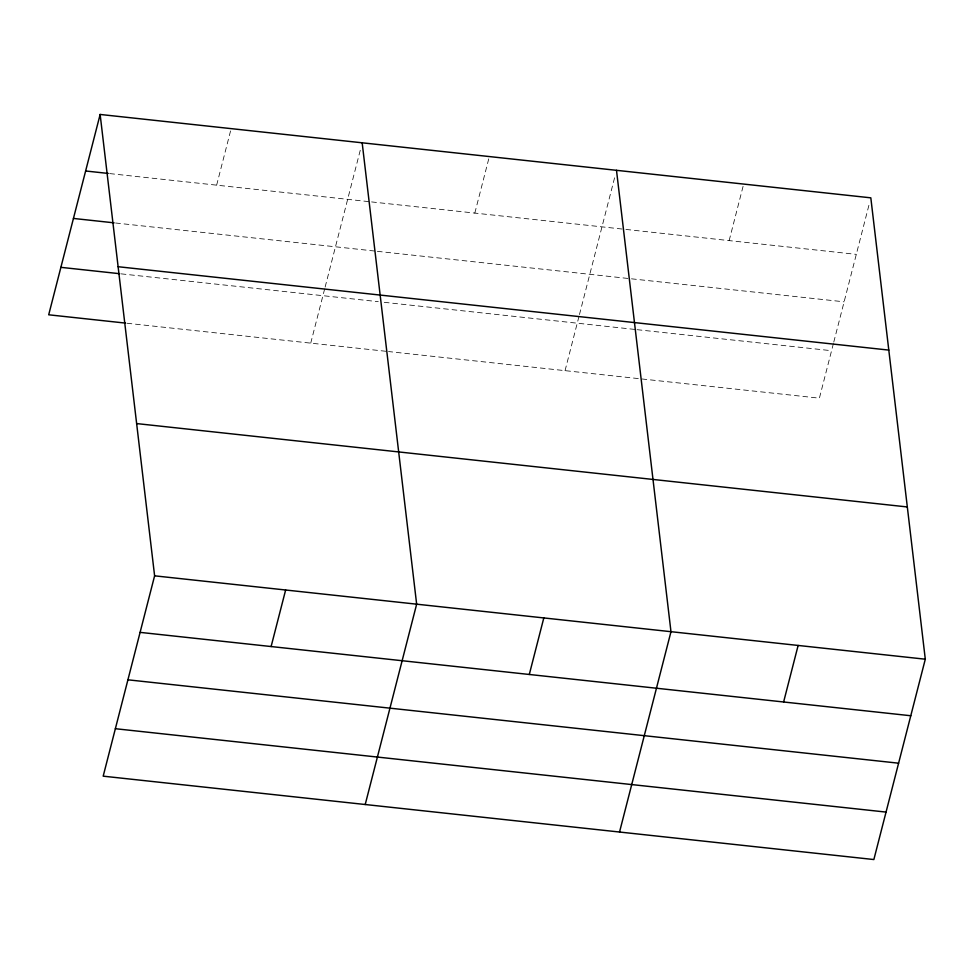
<?xml version="1.0" encoding="UTF-8"?>
<svg xmlns="http://www.w3.org/2000/svg" width="974" height="974" viewBox="0 0 974 974"><rect width="100%" height="100%" fill="white"/><g stroke="black" fill="none" stroke-linecap="round" stroke-linejoin="round"><path stroke-width="0.73" stroke-dasharray="4.87 3.65" d="M216.642 185.17L231.155 128.629M310.73 343.14L324.768 288.499M325.133 287.05L360.307 150.057M474.813 213.099L489.338 156.571M565.054 370.656L579.092 316.002M579.457 314.565L615.008 176.124M729.149 240.602L743.661 184.074M833.415 343.518L819.39 398.171L388.529 351.553M833.781 342.081L869.332 203.627M109.721 173.591L370.096 201.764M371.593 201.922L624.419 229.28M625.917 229.438L856.304 254.36M115.602 223.009L375.867 251.158M377.364 251.329L844.117 301.818M121.117 273.852L378.265 301.672M384.255 302.317L635.584 329.504M637.081 329.675L831.565 350.713M127.01 323.258L387.031 351.395"/><path stroke-width="1.46" d="M100.139 114.457L154.61 575.829L103.183 776.168L873.861 859.543L925.3 659.203L870.817 197.832L100.139 114.457L48.7 314.797L125.5 323.1M271.113 646.541L285.638 590.013M365.213 804.512L416.653 604.184L362.17 142.813M529.296 674.471L543.809 617.942M619.537 832.027L670.976 631.7L616.493 170.316M783.62 701.986L798.132 645.458M85.627 170.986L108.211 173.433M73.44 218.444L114.092 222.839M118.11 266.718L888.799 350.092M60.887 267.339L119.619 273.694M136.64 423.58L907.318 506.955M154.61 575.829L925.3 659.203M140.098 632.37L910.787 715.744M127.923 679.815L898.6 763.19M115.358 728.71L886.048 812.085"/></g></svg>
